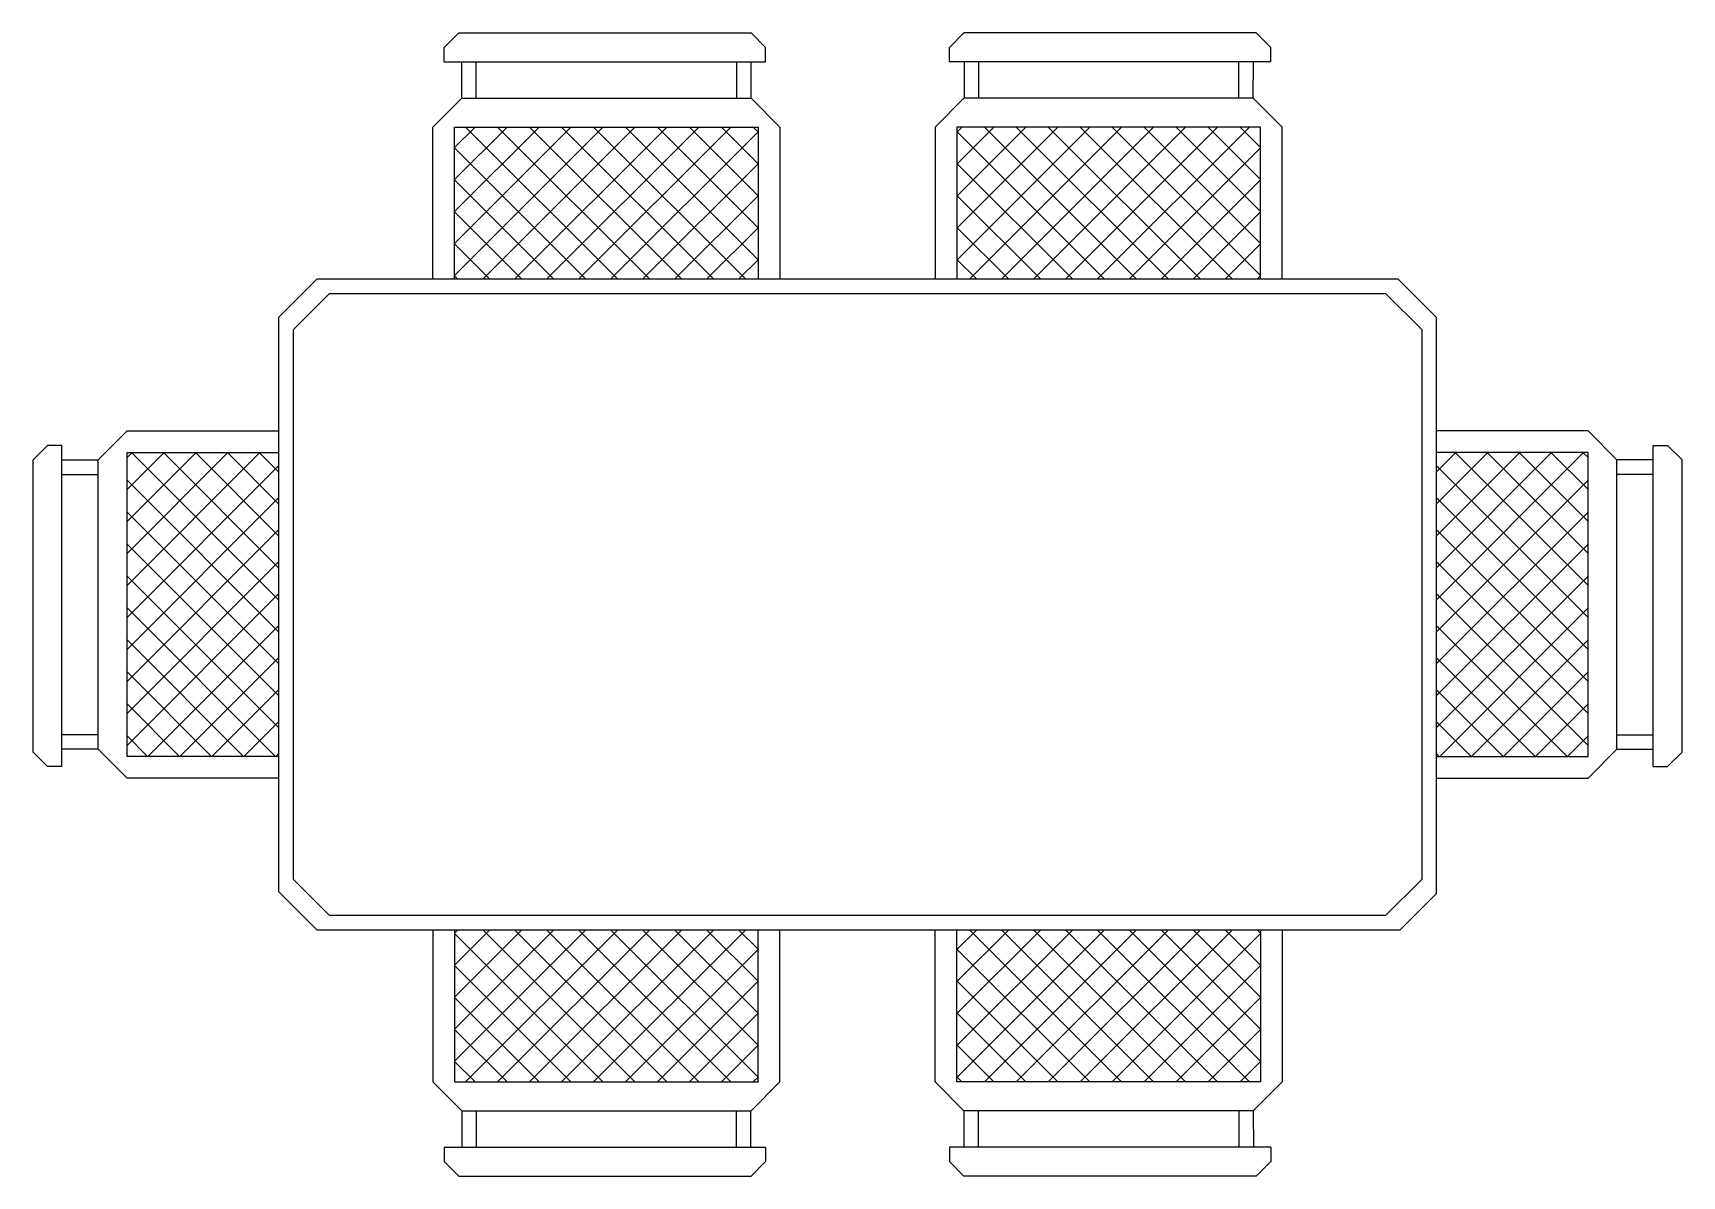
# Model space of a CAD drawing. Extents: x -0.78 to 1.5, y -1.29 to 0.29.
import ezdxf

# ---------------------------------------------------------------- set-up
doc = ezdxf.new("R2010")
doc.units = 0
doc.layers.get('0').update_dxf_attribs({"linetype": 'CONTINUOUS'})

# ---------------------------------------------------------------- blocks, each defined once
blk = doc.blocks.new('*X0')
at = {"color": 0}
for p, q in [((13.8061, 7.3979), (14.01, 7.6019)), ((13.8061, 7.4421), (13.9658, 7.6019)), ((13.8061, 7.4863), (13.9216, 7.6019)), ((13.8061, 7.5305), (13.8774, 7.6019)), ((13.8061, 7.5747), (13.8332, 7.6019)), ((14.0161, 7.4181), (13.8323, 7.6019)), ((14.0161, 7.4623), (13.8765, 7.6019)), ((14.0161, 7.5065), (13.9207, 7.6019)), ((14.0161, 7.5507), (13.9649, 7.6019)), ((14.0161, 7.5949), (14.0091, 7.6019)), ((14.0161, 7.3739), (13.8061, 7.5839)), ((13.8061, 7.3537), (14.0161, 7.5637)), ((14.0161, 7.3297), (13.8061, 7.5397)), ((13.8061, 7.3096), (14.0161, 7.5196)), ((14.0161, 7.2855), (13.8061, 7.4955)), ((13.8061, 7.2654), (14.0161, 7.4754)), ((14.0161, 7.2413), (13.8061, 7.4513)), ((13.8061, 7.2212), (14.0161, 7.4312)), ((14.0161, 7.1971), (13.8061, 7.4071)), ((13.811, 7.1819), (14.0161, 7.387)), ((13.9872, 7.1819), (13.8061, 7.3629)), ((13.8552, 7.1819), (14.0161, 7.3428)), ((13.943, 7.1819), (13.8061, 7.3187)), ((13.8994, 7.1819), (14.0161, 7.2986)), ((13.8988, 7.1819), (13.8061, 7.2745)), ((13.9436, 7.1819), (14.0161, 7.2544)), ((13.8546, 7.1819), (13.8061, 7.2303)), ((13.9878, 7.1819), (14.0161, 7.2102)), ((13.8104, 7.1819), (13.8061, 7.1861))]:
    blk.add_line(p, q, dxfattribs=at)

msp = doc.modelspace()

# ---------------------------------------------------------------- linework, layer by layer
at = {"color": 0}
for p, q in [((-0.196, 0.2933), (-0.216, 0.2733)), ((-0.196, 0.2933), (0.0061, 0.2933)), ((0.0061, 0.2933), (0.2081, 0.2933)), ((0.2281, 0.2733), (0.2081, 0.2933)), ((0.4825, 0.2733), (0.5025, 0.2933)), ((0.7046, 0.2933), (0.5025, 0.2933)), ((0.9066, 0.2933), (0.7046, 0.2933)), ((0.9066, 0.2933), (0.9266, 0.2733)), ((-0.216, 0.2533), (-0.216, 0.2733)), ((-0.216, 0.2533), (-0.192, 0.2533)), ((-0.1919, 0.2033), (-0.192, 0.2533)), ((-0.192, 0.2533), (-0.172, 0.2533)), ((-0.192, 0.2533), (-0.172, 0.2533)), ((-0.1719, 0.2033), (-0.172, 0.2533)), ((-0.172, 0.2533), (0.188, 0.2533)), ((0.188, 0.2533), (0.188, 0.2033)), ((0.188, 0.2533), (0.208, 0.2533)), ((0.188, 0.2533), (0.208, 0.2533)), ((0.208, 0.2533), (0.208, 0.2033)), ((0.208, 0.2533), (0.2281, 0.2533)), ((0.2281, 0.2533), (0.2281, 0.2733)), ((0.4825, 0.2533), (0.4825, 0.2733)), ((0.5027, 0.2533), (0.4825, 0.2533)), ((0.5227, 0.2533), (0.5027, 0.2533)), ((0.5227, 0.2533), (0.5027, 0.2533)), ((0.5027, 0.2533), (0.5027, 0.2033)), ((0.5227, 0.2533), (0.5227, 0.2033)), ((0.8827, 0.2533), (0.5227, 0.2533)), ((0.8825, 0.2033), (0.8827, 0.2533)), ((0.9027, 0.2533), (0.8827, 0.2533)), ((0.9027, 0.2533), (0.8827, 0.2533)), ((0.9025, 0.2033), (0.9027, 0.2533)), ((0.9266, 0.2533), (0.9027, 0.2533)), ((0.9266, 0.2533), (0.9266, 0.2733)), ((-0.1919, 0.2033), (-0.2319, 0.1633)), ((-0.1919, 0.2033), (-0.1719, 0.2033)), ((-0.1719, 0.2033), (0.188, 0.2033)), ((0.188, 0.2033), (0.2081, 0.2033)), ((0.2481, 0.1633), (0.2081, 0.2033)), ((0.4625, 0.1633), (0.5025, 0.2033)), ((0.5227, 0.2033), (0.5025, 0.2033)), ((0.8825, 0.2033), (0.5227, 0.2033)), ((0.9025, 0.2033), (0.8825, 0.2033)), ((0.9025, 0.2033), (0.9425, 0.1633)), ((-0.2319, -0.0467), (-0.2319, 0.1633)), ((-0.2019, 0.1633), (0.2181, 0.1633)), ((-0.2019, -0.0467), (-0.2019, 0.1633)), ((0.2181, 0.1633), (0.2181, -0.0467)), ((0.2481, 0.1633), (0.2481, -0.0467)), ((0.4625, 0.1633), (0.4625, -0.0467)), ((0.9125, 0.1633), (0.4925, 0.1633)), ((0.4925, 0.1633), (0.4925, -0.0467)), ((0.9125, -0.0467), (0.9125, 0.1633)), ((0.9425, -0.0467), (0.9425, 0.1633)), ((-0.392, -0.0467), (-0.4447, -0.0994)), ((-0.3747, -0.0667), (-0.4247, -0.1167)), ((-0.392, -0.0467), (-0.2319, -0.0467)), ((-0.3747, -0.0667), (1.0853, -0.0667)), ((-0.2319, -0.0467), (0.2481, -0.0467)), ((0.2481, -0.0467), (0.4625, -0.0467)), ((0.4625, -0.0467), (0.9425, -0.0467)), ((0.9425, -0.0467), (1.1025, -0.0467)), ((1.0853, -0.0667), (1.1353, -0.1167)), ((1.1025, -0.0467), (1.1553, -0.0994)), ((-0.4447, -0.2567), (-0.4447, -0.0994)), ((1.1553, -0.0994), (1.1553, -0.2567)), ((-0.4247, -0.8767), (-0.4247, -0.1167)), ((1.1353, -0.1167), (1.1353, -0.8767)), ((-0.6547, -0.2567), (-0.6947, -0.2967)), ((-0.6547, -0.2567), (-0.4447, -0.2567)), ((-0.4447, -0.7367), (-0.4447, -0.2567)), ((1.3653, -0.2567), (1.1553, -0.2567)), ((1.1553, -0.2567), (1.1553, -0.7367)), ((1.3653, -0.2567), (1.4053, -0.2967)), ((-0.7647, -0.2767), (-0.7847, -0.2967)), ((-0.7447, -0.2767), (-0.7647, -0.2767)), ((-0.7447, -0.2968), (-0.7447, -0.2767)), ((-0.6547, -0.2867), (-0.4447, -0.2867)), ((-0.6547, -0.7067), (-0.6547, -0.2867)), ((1.3653, -0.2867), (1.1553, -0.2867)), ((1.3653, -0.7067), (1.3653, -0.2867)), ((1.4553, -0.2767), (1.4753, -0.2767)), ((1.4553, -0.2968), (1.4553, -0.2767)), ((1.4753, -0.2767), (1.4953, -0.2967)), ((-0.7847, -0.4987), (-0.7847, -0.2967)), ((-0.7447, -0.2968), (-0.6947, -0.2968)), ((-0.7447, -0.3168), (-0.7447, -0.2968)), ((-0.7447, -0.3168), (-0.7447, -0.2968)), ((-0.7447, -0.3168), (-0.6947, -0.3168)), ((-0.7447, -0.4987), (-0.7447, -0.3168)), ((-0.6947, -0.3168), (-0.6947, -0.2967)), ((-0.6947, -0.6767), (-0.6947, -0.3168)), ((1.4053, -0.3168), (1.4053, -0.2967)), ((1.4553, -0.2968), (1.4053, -0.2968)), ((1.4553, -0.3168), (1.4053, -0.3168)), ((1.4053, -0.6767), (1.4053, -0.3168)), ((1.4553, -0.3168), (1.4553, -0.2968)), ((1.4553, -0.3168), (1.4553, -0.2968)), ((1.4553, -0.4987), (1.4553, -0.3168)), ((1.4953, -0.4987), (1.4953, -0.2967)), ((-0.7847, -0.7008), (-0.7847, -0.4987)), ((-0.7447, -0.6768), (-0.7447, -0.4987)), ((1.4553, -0.6768), (1.4553, -0.4987)), ((1.4953, -0.7008), (1.4953, -0.4987)), ((-0.6947, -0.6767), (-0.7447, -0.6768)), ((-0.7447, -0.6968), (-0.7447, -0.6768)), ((-0.7447, -0.691), (-0.7447, -0.6768)), ((-0.6947, -0.6967), (-0.6947, -0.6767)), ((1.4053, -0.6767), (1.4553, -0.6768)), ((1.4053, -0.6967), (1.4053, -0.6767)), ((1.4553, -0.691), (1.4553, -0.6768)), ((1.4553, -0.6968), (1.4553, -0.6768)), ((-0.7847, -0.7008), (-0.7647, -0.7208)), ((-0.6947, -0.6967), (-0.7447, -0.6968)), ((-0.7447, -0.7208), (-0.7447, -0.6968)), ((-0.6947, -0.6967), (-0.6547, -0.7367)), ((-0.4447, -0.7067), (-0.6547, -0.7067)), ((1.1553, -0.7067), (1.3653, -0.7067)), ((1.4053, -0.6967), (1.3653, -0.7367)), ((1.4053, -0.6967), (1.4553, -0.6968)), ((1.4553, -0.7208), (1.4553, -0.6968)), ((1.4953, -0.7008), (1.4753, -0.7208)), ((-0.7447, -0.7208), (-0.7647, -0.7208)), ((1.4553, -0.7208), (1.4753, -0.7208)), ((-0.4447, -0.7367), (-0.6547, -0.7367)), ((-0.4447, -0.8939), (-0.4447, -0.7367)), ((1.1553, -0.7367), (1.3653, -0.7367)), ((1.1553, -0.7367), (1.1553, -0.8967)), ((-0.3747, -0.9267), (-0.4247, -0.8767)), ((1.1353, -0.8767), (1.0853, -0.9267)), ((-0.392, -0.9467), (-0.4447, -0.8939)), ((1.1553, -0.8967), (1.1053, -0.9467)), ((1.0853, -0.9267), (-0.3747, -0.9267)), ((-0.2319, -0.9467), (-0.392, -0.9467)), ((-0.2319, -0.9467), (-0.2319, -1.1567)), ((0.2481, -0.9467), (-0.2319, -0.9467)), ((-0.2019, -0.9467), (-0.2019, -1.1567)), ((0.2181, -1.1567), (0.2181, -0.9467)), ((0.2481, -1.1567), (0.2481, -0.9467)), ((0.4625, -0.9467), (0.2481, -0.9467)), ((0.4625, -1.1567), (0.4625, -0.9467)), ((0.9425, -0.9467), (0.4625, -0.9467)), ((0.4925, -1.1567), (0.4925, -0.9467)), ((0.9125, -0.9467), (0.9125, -1.1567)), ((0.9425, -0.9467), (0.9425, -1.1567)), ((1.1053, -0.9467), (0.9425, -0.9467)), ((-0.1919, -1.1967), (-0.2319, -1.1567)), ((-0.2019, -1.1567), (0.2181, -1.1567)), ((0.2481, -1.1567), (0.2081, -1.1967)), ((0.4625, -1.1567), (0.5025, -1.1967)), ((0.9125, -1.1567), (0.4925, -1.1567)), ((0.9025, -1.1967), (0.9425, -1.1567)), ((-0.1919, -1.1967), (-0.192, -1.2467)), ((-0.1919, -1.1967), (-0.1719, -1.1967)), ((-0.1719, -1.1967), (-0.172, -1.2467)), ((-0.1719, -1.1967), (0.188, -1.1967)), ((0.188, -1.1967), (0.2081, -1.1967)), ((0.188, -1.2467), (0.188, -1.1967)), ((0.208, -1.2467), (0.208, -1.1967)), ((0.5227, -1.1967), (0.5025, -1.1967)), ((0.5027, -1.2467), (0.5027, -1.1967)), ((0.8825, -1.1967), (0.5227, -1.1967)), ((0.5227, -1.2467), (0.5227, -1.1967)), ((0.9025, -1.1967), (0.8825, -1.1967)), ((0.8825, -1.1967), (0.8827, -1.2467)), ((0.9025, -1.1967), (0.9027, -1.2467)), ((-0.216, -1.2467), (-0.192, -1.2467)), ((-0.216, -1.2467), (-0.216, -1.2667)), ((-0.192, -1.2467), (-0.172, -1.2467)), ((-0.192, -1.2467), (-0.172, -1.2467)), ((-0.172, -1.2467), (0.188, -1.2467)), ((0.188, -1.2467), (0.208, -1.2467)), ((0.188, -1.2467), (0.208, -1.2467)), ((0.208, -1.2467), (0.2281, -1.2467)), ((0.2281, -1.2467), (0.2281, -1.2667)), ((0.5027, -1.2467), (0.4825, -1.2467)), ((0.4825, -1.2467), (0.4825, -1.2667)), ((0.5227, -1.2467), (0.5027, -1.2467)), ((0.5227, -1.2467), (0.5027, -1.2467)), ((0.8827, -1.2467), (0.5227, -1.2467)), ((0.9027, -1.2467), (0.8827, -1.2467)), ((0.9027, -1.2467), (0.8827, -1.2467)), ((0.9266, -1.2467), (0.9027, -1.2467)), ((0.9266, -1.2467), (0.9266, -1.2667)), ((-0.196, -1.2867), (-0.216, -1.2667)), ((0.2281, -1.2667), (0.2081, -1.2867)), ((0.4825, -1.2667), (0.5025, -1.2867)), ((0.9066, -1.2867), (0.9266, -1.2667)), ((-0.196, -1.2867), (0.0061, -1.2867)), ((0.0061, -1.2867), (0.2081, -1.2867)), ((0.7046, -1.2867), (0.5025, -1.2867)), ((0.9066, -1.2867), (0.7046, -1.2867))]:
    msp.add_line(p, q, dxfattribs=at)

# ---------------------------------------------------------------- block references
at = {"color": 0, "xscale": -1}
for p, rotation in [((-7.3837, -13.8528), 270), ((8.0944, 12.8594), 89.99999999999999)]:
    msp.add_blockref('*X0', p, dxfattribs=dict(at, rotation=rotation))
at = {"color": 0}
for p, rotation in [((8.0944, -13.8528), 89.99999999999999), ((-7.3837, 12.8594), 270)]:
    msp.add_blockref('*X0', p, dxfattribs=dict(at, rotation=rotation))
at = {"color": 0, "xscale": -1}
msp.add_blockref('*X0', (13.3614, -7.8885), dxfattribs=at)
at = {"color": 0}
msp.add_blockref('*X0', (-12.6508, -7.8885), dxfattribs=at)

doc.saveas('drawing.dxf')
